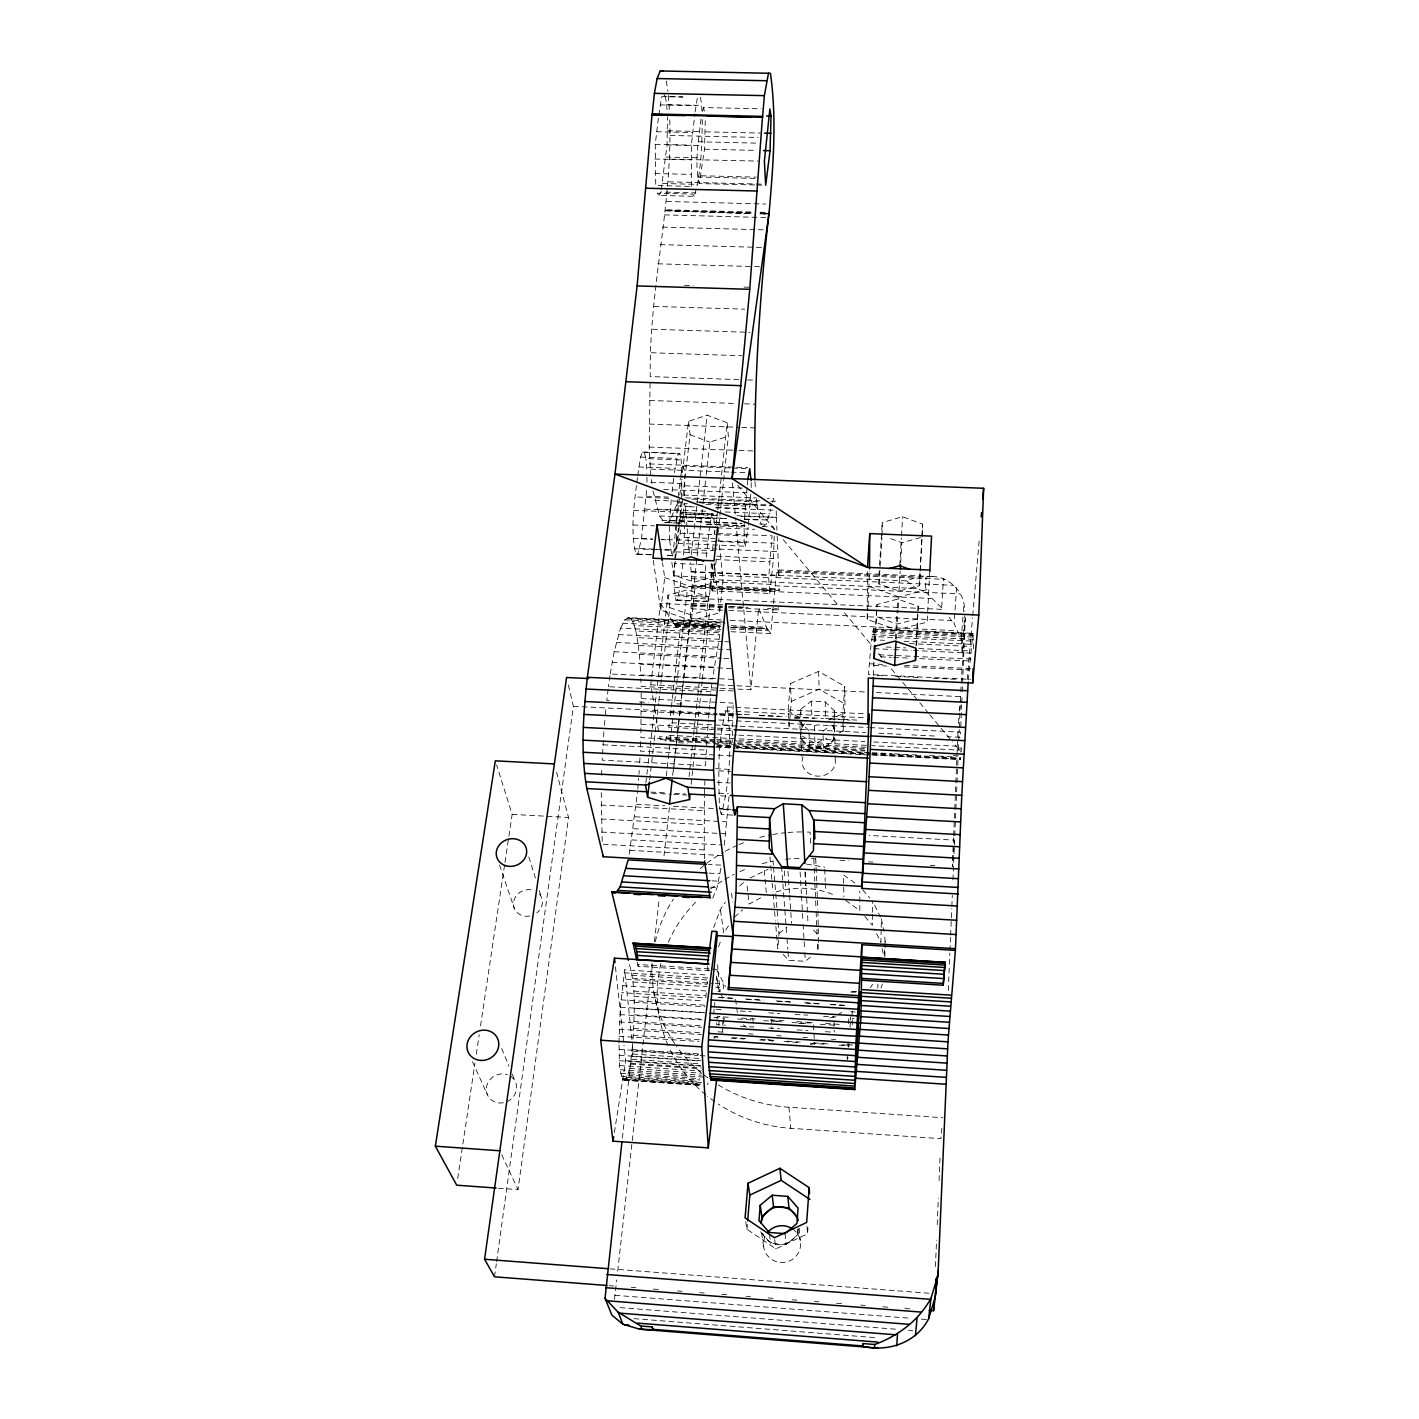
<?xml version="1.0" encoding="UTF-8"?>
<svg xmlns="http://www.w3.org/2000/svg" width="1419" height="1419" viewBox="0 0 1419 1419"><rect width="100%" height="100%" fill="white"/><g stroke="black" fill="none" stroke-linecap="round" stroke-linejoin="round"><path stroke-width="0.75" stroke-dasharray="5 3.75" d="M714.733 534.892L714.733 531.149M650.718 475.667L649.192 447.056L650.115 380.931M681.031 501.9C679.24 534.466 670.034 567.653 675.976 600.255L677.395 599.918L680.215 586.171L779.049 590.552L779.066 588.903L692.046 585.089L690.485 562.971M929.729 572.212L927.175 622.161L896.914 629.823L867.222 619.464L867.257 612.955M867.257 610.773L867.452 571.715M704.516 858.761L704.214 849.946L602.259 844.199L601.213 790.472M868.091 606.285L869.51 571.077M973.505 648.855L972.884 633.353L873.465 628.812L870.823 646.301L868.499 674.504L970.614 679.382M704.214 849.946L704.392 796.024M618.932 1043L620.369 1007.206L624.626 969.869L708.241 975.066M633.051 1038.992C634.24 1013.485 636.422 987.198 628.812 962.401M714.768 741.428L640.874 737.632L641.211 690.503M731.087 809.362L719.468 808.724C718.706 775.04 716.808 739.104 727.202 706.964L733.765 707.301M841.875 1044.756L848.438 1045.182L848.136 1047.098L848.048 1041.28M872.525 914.421L872.401 925.259L862.628 913.854M872.561 912.257L872.685 901.42M875.31 641.033L877.013 604.494L897.766 599.084L918.217 606.339L916.248 645.131M921.924 539.344L919.441 585.728L899.007 591.102L878.964 583.972L879.141 571.289M738.696 379.618L650.239 376.585C648.944 290.026 672.517 205.453 669.75 119.019M717.393 728.16L732.63 728.923L733.109 705.243M882.068 535.495L882.281 522.511L902.626 516.747L922.616 524.143L922.048 537.145L901.845 542.714L888.01 537.659M681.883 695.47L690.468 618.56L692.046 585.089M877.829 988.121L877.9 984.023M881.164 929.551L880.897 942.376L874.299 929.073M881.199 927.405L881.376 918.856L884.002 931.485M882.37 675.781L873.536 675.373L873.891 661.857M884.835 956.778L885.154 944.114M885.208 942.021L884.445 933.596M704.463 793.877L704.658 787.403M704.729 785.239L704.871 780.929M732.559 730.838L732.169 742.314L716.95 741.534M779.049 590.552L779.066 588.903M650.7 554.811L635.925 554.173C629.876 529.145 634.453 502.858 637.415 477.653M601.567 775.448L601.816 768.885M689.421 186.368L655.738 185.517L655.259 144.312L658.451 117.28M635.925 554.173L637.841 554.084L641.512 538.528L646.674 490.176M661.165 189.862L667.054 144.898L667.48 116.642M669.662 522.281L671.276 498.388L634.932 496.934M640.714 741.498L640.324 751.13L731.565 755.866M691.532 186.421L691.355 145.146L694.867 113.91M681.422 497.59L681.954 479.108M683.639 554.989L684.543 526.183M694.281 196.319L692.756 194.084L657.174 193.179L658.948 195.414L694.281 196.319C701.412 171.699 701.962 145.057 702.299 119.427M713.083 563.999L709.34 596.317L707.992 601.284L706.733 601.621L705.225 588.637L705.722 564.744L674.557 563.414M935.44 1266.599L936.558 1240.135M937.214 1224.703L938.331 1198.239M939.076 1180.59L940.087 1156.325M953.515 837.919L952.309 866.566L954.597 840.154L869.208 835.436M953.621 835.72L954.632 811.473M954.739 809.273L955.75 785.026M955.838 782.827L956.956 756.38M957.062 754.181L958.073 729.934M948.3 990.515L949.879 952.912M949.967 950.695L950.535 937.427M950.624 935.21L951.741 908.657M951.83 906.457L952.291 895.389M952.929 879.904L954.703 837.866M954.792 835.738L955.803 811.313M955.892 809.238L956.92 784.778M957.009 782.738L958.038 758.225M958.393 749.622L959.244 729.472M959.315 727.539L960.716 694.068M960.823 691.851L961.089 685.217M961.195 683.018L965.222 617.762M960.787 726.563L961.692 704.817M961.78 702.636L962.153 693.944M962.242 691.762L962.508 685.235M962.596 683.071L965.31 617.797M919.441 585.728L919.991 573.045M719.983 631.207L680.269 629.38L675.639 626.488L674.557 624.236L720.834 626.95M850.442 1020.296L850.62 1016.784M691.904 598.233L943.174 609.407L925.348 591.741L926.057 577.001C946.331 573.081 965.665 591.173 964.53 611.358M932.443 576.522L777.701 569.87L775.945 577.622L770.73 633.548L767.2 628.475L729.703 626.772M728.39 607.74L778.304 609.993L778.446 607.279M603.909 731.761L602.153 760.158L705.545 765.568L706.006 756.753M639.703 762.748L640.022 756.93M706.13 754.553L707.336 734.847M850.07 1027.409L850.353 1022.052M916.071 646.053L918.217 606.339M920.115 570.917L921.818 539.025M921.942 536.896L922.616 524.143M848.473 1023.702L848.793 1018.239L854.22 1018.576M884.321 955.022L884.693 948.566M884.817 946.42L885.314 937.799M748.256 525.367L751.094 490.389M711.274 563.308L710.884 588.176L712.32 590.907L769.772 593.444L768.69 577.604L772.025 535.779L716.453 533.473M769.772 593.444L773.497 558.589L774.348 532.356M895.424 638.869L897.11 610.135M897.251 607.917L897.766 599.084M899.735 565.72L901.367 538.032M901.491 535.903L902.626 516.747M896.169 639.33L898.067 610.099M898.192 607.917L898.83 596.973L928.877 589.116M899.007 591.102L900.178 571.307M900.693 562.509L901.845 542.714M677.856 499.506L675.941 524.25L676.508 539.805L678.459 543.424L745.472 546.226L744.088 542.626L744.23 520.897M744.354 518.857L747.121 487.16M941.702 606.942L943.422 578.775M754.624 184.949L699.265 183.583L704.516 149.19L705.314 118.948M684.579 495.71L684.827 474.762M731.867 627.446L767.2 628.475M700.986 119.072C698.84 140.321 694.086 162.493 699.265 183.583M874.601 641.92L877.013 604.494M879.549 564.922L882.281 522.511M878.964 583.972L881.926 537.695M867.222 619.464L867.949 608.485M638.958 774.277L639.206 770.446M839.055 732.931L843.063 731.157L842.797 713.739L844.748 686.282L818.568 671.418L790.33 683.656L788.024 711.025L789.07 728.444L789.585 722.2M745.72 1221.706L746.962 1229.297L775.874 1248.862L807.553 1233.785L808.156 1225.218M843.063 731.157L844.979 704.001L844.748 686.282M800.032 717.393L800.706 709.269L811.242 701.163L825.184 701.837L834.425 710.937L833.733 731.654M818.337 944.557L817.858 951.138L817.379 940.212M818.497 942.376L817.965 911.566M760.602 1231.834L770.677 1243.452L786.197 1244.605L797.957 1234.601L798.276 1230.238M800.245 732.098L800.582 738.465L809.646 747.547L823.499 748.256L833.911 740.168L834.354 734.12M834.514 732.098L834.656 721.632M848.793 1047.169L849.005 1044.207M962.49 652.03L961.195 639.526L954.065 623.367L956.619 587.75M968.379 679.896L972.884 633.353M707.655 730.572L708.436 719.894M714.112 1009.157L713.473 1017.441L724.382 1018.132M778.304 609.993L778.392 608.875L767.537 608.396M622.373 1138.073L632.821 1042.522M961.195 639.526L963.217 613.647M963.377 611.5L964.051 602.88M961.869 652.013L964.76 615.598M637.787 789.159L638.692 778.126M724.311 845.085L729.047 796.29L718.174 795.704M800.901 734.439L801.238 719.965M958.428 723.459L959.279 713.136M959.439 711.079L960.273 700.755M778.109 922.385L779.031 933.418L777.772 948.69L775.537 922.474M706.378 557.028L709.535 527.105M746.962 1229.297L747.494 1222.894M789.762 720.107L791.341 701.358L790.33 683.656M604.423 725.34L604.955 718.954M708.613 717.819L709.677 705.456M961.426 747.707L961.053 752.105L953.94 743.609M967.261 679.559L972.529 617.992M972.724 615.793L979.128 541.047M706.272 992.732L705.775 998L621.646 992.661M691.39 571.999L778.889 575.777L777.027 532.32M720.444 688.25L750.917 689.74L758.651 607.882L767.165 629.06M629.291 854.149L637.61 791.376M709.872 703.505L710.83 693.696M745.472 546.226L748.044 527.478M747.352 485.014L747.99 478.575M605.328 714.715L606.161 706.502M941.897 1128.229L940.832 1138.677L790.809 1128.3A144.827 135.142 -1.5 0 1 718.333 1104.106M653.237 560.381L660.811 610.152L691.355 620.44L719.628 612.795L723.034 580.14L718.741 538.333M712.32 590.907L716.719 556.177L773.497 558.589M712.444 550.714L713.154 544.222M689.084 776.583L689.563 772.202M689.794 770.02L690.734 761.258M690.982 759.076L693.323 737.171M693.572 734.971L697.563 697.758M697.811 695.558L708.4 597.009L687.364 589.79L667.994 595.217L656.926 689.155M716.152 524.959L717.553 511.904M717.783 509.723L721.295 477.103M721.526 474.922L727.149 422.702L707.123 415.182L688.517 421.319L682.362 473.414M691.159 784.281L695.363 744.94M695.594 742.758L698.166 718.723M698.396 716.542L699.567 705.615M699.798 703.434L702.139 681.581M702.37 679.399L709.837 609.461L708.4 597.009M671.861 562.403L673.617 575.05L694.228 582.145L713.331 576.77L714.963 561.392M718.954 524.054L728.355 436.183L727.149 422.702M672.677 775.342L673.653 766.544M673.901 764.344L674.876 755.529M675.125 753.329L676.118 744.532M676.349 742.332L679.062 718.12M679.311 715.921L683.231 680.712M683.479 678.513L690.592 614.711L709.837 609.461M694.228 582.145L696.924 558.075M697.155 555.893L700.578 525.261M700.826 523.079L702.777 505.572M703.026 503.373L705.952 477.121M706.201 474.939L709.855 442.107L728.355 436.183M614.462 1299.236L616.715 1279.92M617.691 1271.14L642.683 1047.027M642.931 1044.827L651.995 963.519M654.443 941.56L659.108 899.806M664.003 855.87L669.396 807.517M673.564 770.18L676.012 748.203M676.26 746.004L677.484 735.024M677.714 732.825L681.634 697.669M691.355 620.44L694.955 587.998L723.034 580.14M711.966 683.195L711.025 691.745L608.432 686.725L606.8 700.365L611.163 700.578M666.291 775.98L670.016 743.13M670.265 740.931L673.723 710.263M674.717 701.518L687.364 589.79M691.337 554.669L707.123 415.182M741.055 516.498L776.495 517.332L734.51 515.629M680.215 586.171L683.16 560.576M670.407 715.744L680.269 629.38M678.459 543.424L681.617 524.746M681.865 522.635L684.082 503.621L688.481 503.798M678.105 497.359L680.375 478.097M645.84 783.093L647.898 765.621M648.164 763.422L652.03 730.661M652.279 728.479L655.117 704.445M655.365 702.263L656.66 691.337M672.641 555.893L682.113 475.578M649.636 779.865L652.438 755.884M652.705 753.72L653.982 742.811M654.23 740.629L657.05 716.648M657.299 714.466L658.576 703.576M658.824 701.394L661.378 679.595M661.644 677.413L669.803 607.669L667.994 595.217M673.617 575.05L679.524 524.64M679.79 522.44L682.61 498.335M682.858 496.136L690.06 434.764L688.517 421.319M714.325 1007.401L714.945 1002.116M672.056 491.95L674.114 474.78M674.38 472.633L678.247 453.424L679.878 453.991L681.155 459.951L681.936 476.908M652.226 693.501L650.771 684.863L660.491 603.483L721.562 606.215M660.811 610.152L664.695 577.604L662.549 562.829M722.413 1032.021L724.293 1016.714M718.741 1025.121L719.805 1016.412M847.693 1058.982L847.941 1057.102M695.133 111.853L697.421 97.343M610.223 673.99L614.161 651.729L620.564 628.174L720.213 632.768L712.444 678.921L610.223 673.99L608.432 686.725M637.699 475.525L640.554 457.078L642.523 452.076L678.247 453.424M871.763 753.312L959.918 757.852L960.06 759.697L960.557 757.232M658.735 115.205L661.786 96.598L682.752 97.042M498.335 1188.217L518.041 1189.654L568.54 817.468L556.62 772.362M494.522 1276.798L496.313 1263.815M496.615 1261.651L573.382 706.325L568.043 683.674M709.855 524.941L712.107 513.82L713.331 513.98L714.75 527.425M716.755 515.505L685.803 514.263L716.826 514.92M457.698 1178.639L474.975 1063.026M476.287 1054.299L479.214 1034.664M480.527 1025.937L504.65 864.526M504.987 862.344L508.57 838.345M508.889 836.163L512.153 814.364L496.615 764.947M678.619 525.828L681.457 512.578L712.107 513.82M667.586 555.521L673.493 555.609L676.81 540L661.378 539.362M618.95 1045.129C620.085 1056.534 617.389 1070.334 623.899 1080.214L625.761 1079.114L628.777 1072.072L633.105 1051.16L624.626 969.869M614.374 1132.468L625.673 1060.667L624.023 1045.395M722.395 1024.926L723.796 1016.412M732.772 815.109L721.278 814.471C730.537 780.166 731.778 742.226 727.202 706.964M712.71 898.192L717.092 887.478L721.508 865.182L708.489 864.437M665.174 210.704L751.254 213.595L665.174 210.704L665.156 209.746L751.343 211.999M714.307 533.384L714.981 529.89M680.641 475.968L682.787 466.142L730.288 467.968M762.801 526.573L766.207 524.303L770.641 509.723M653.024 490.939L659.516 515.948L664.624 522.547L667.249 522.529L669.91 520.365L677.91 502.06M736.301 744.443L665.458 740.807L667.125 735.202L869.705 745.543M702.511 111.25L703.505 107.56L761.027 108.784M880.968 988.156L882.316 984.076M718.564 946.792L721.473 938.864M713.668 927.494L720.391 909.331L725.357 902.165M707.389 1084.613L708.116 1082.945M620.564 628.174L624.839 619.855L628.919 617.673L723.85 622.001M714.094 1038.353L714.91 1036.491L719.291 1036.775M772.255 502.308L773.905 498.619L767.289 498.371M658.948 195.414L660.757 191.991L695.913 192.878M870.415 987.642L872.596 984.272M728.497 925.88L723.672 932.922L720.391 909.331M734.545 917.064L742.634 909.845M739.831 885.846L746.447 879.957M783.199 954.49L788.627 960.291L805.283 961.302L811.579 956.211M779.031 933.418L786.871 927.139M822.967 731.353L830.505 725.499M801.558 726.386L805.016 723.708M837.476 1014.833L844.784 1010.736M760.69 897.784L749.108 904.08L746.944 884.339M750.012 878.042L768.193 869.244M828.572 719.965L842.797 713.739M802.019 735.982L814.967 743.503L827.011 738.217M791.341 701.358L819.171 689.244L844.979 704.001M718.901 720.001L811.899 724.683L814.293 725.943L816.865 724.932L867.718 727.486M691.443 571.609L906.581 580.885L916.887 576.948L926.057 577.001M810.355 1044.455L818.515 1043.107M829.743 1018.044L833.822 1016.873L834.266 1032.056M776.104 891.93C795.456 885.917 817.326 887.301 835.738 895.761M917.667 618.826L897.074 624.058L876.853 616.981M798.471 1023.436L813.389 1022.691M663.613 93.707L665.334 96.563L682.929 96.935M665.334 96.563L666.682 104.651L701.66 105.396L701.979 111.391M660.154 104.882L695.913 105.645M667.604 130.761L702.316 131.541M705.615 131.843L760.176 133.067M656.465 131.736L692.507 132.535M670.14 135.461L758.189 137.466M698.166 141.794L756.77 143.142M655.259 144.312L691.355 145.146M667.054 144.898L701.749 145.696M704.516 149.19L756.948 150.414M665.901 157.03L700.649 157.846M669.786 159.159L757.87 161.074M654.691 159.017L690.769 159.886M654.868 173.526L690.84 174.395M701.27 175.779L756.274 177.127M697.492 176.985L755.848 178.422M668.562 181.827L762.943 184.168M756.841 185.02L763.475 185.179M662.371 183.494L697.385 184.364M666.593 201.463L765.692 204.034M760.194 212.229L769.027 212.46M751.343 212.992L665.209 210.509L751.361 212.956M760.212 213.01L769.027 213.453L760.194 213.205M664.464 214.89L768.495 217.639M662.478 227.111L756.114 229.647M758.278 229.701L766.987 229.949M660.066 244.618L754.198 247.243M756.38 247.296L765.143 247.545M657.831 263.81L752.354 266.524M754.553 266.595L763.351 266.843M684.472 285.343L693.306 285.591M744.035 287.099L750.651 287.312M654.017 306.398L744.638 309.182M652.474 329.243L749.853 332.348M651.215 352.746L741.96 355.743M747.547 379.92L756.398 380.221M649.583 400.46L735.663 403.493M744.478 403.812L755.511 404.202M649.228 424.05L739.459 427.332M741.658 427.421L754.855 427.899M649.192 447.056L736.869 450.337M739.051 450.426L754.394 450.994M642.523 452.076L679.878 453.991M640.554 457.078L676.491 458.443M644.386 452.643L645.876 458.603L681.155 459.951M649.405 463.907L734.563 467.17M736.745 467.259L747.671 467.667M732.452 468.039L747.565 468.625M638.816 466.957L674.894 468.341M681.883 470.31L646.78 468.962L645.876 458.603M728.923 472.03L684.668 470.328L682.787 466.142M731.14 472.119L746.625 472.722M681.971 483.507L646.975 482.141L646.851 473.361M685.2 485.812L742.421 488.065M663.649 489.502L747.033 492.783M683.479 495.036L756.256 497.927M646.443 496.207L668.296 497.076M685.661 497.856L759.963 500.818M770.889 501.244L775.253 501.421L773.905 498.619M691.833 499.116L761.382 501.883M654.798 500.268L678.708 501.226M696.108 501.936L756.966 504.366L761.187 524.427M699.691 502.202L771.634 505.075M677.75 501.918L682.273 502.237M699.549 502.787L771.634 505.82M706.094 504.508L750.154 506.264M677.094 505.927L694.601 506.618M716.506 507.505L744.975 508.641M684.508 503.071L685.2 506.601L693.856 506.955M715.531 507.825L776.175 510.255L776.424 517.935M657.086 509.244L708.17 511.283M725.269 511.993L769.754 513.784M645.237 509.102L680.286 510.521M633.654 510.343L670.087 511.816M681.457 512.578L713.331 513.98M672.553 516.144L726.776 518.361M744.124 519.052L767.963 520.028M659.516 515.948L727.007 518.68M744.425 519.389L759.662 520.01M679.985 517.172L710.777 518.414M682.841 512.738L683.923 517.545L714.254 518.769M669.91 520.365L742.137 523.309M759.644 524.037L766.207 524.303M662.034 520.365L741.357 523.611M667.249 522.529L684.934 523.256M707.034 524.161L744.673 525.828M762.34 526.555L773.373 527.017L774.348 530.174M664.624 522.547L682.078 523.274M706.077 524.25L745.347 525.864M719.77 526.041L743.875 527.034M717.358 527.833L754.624 529.358M633.105 524.977L654.514 525.846M680.623 533.207L747.21 535.974M684.614 537.358L714.733 538.617M717.659 540.87L774.384 543.229M676.508 539.805L744.088 542.626M641.512 538.528L652.545 538.989M633.335 538.475L652.545 539.273M661.094 539.628L669.626 539.983L671.808 555.698M687.168 528.613L688.818 547.84L717.003 549.029M719.167 549.118L777.701 551.583M684.118 549.419L714.236 550.678M639.809 548.568L654.407 549.188M656.483 549.277L675.249 550.075M634.346 548.727L661.946 549.88M664.074 549.969L670.442 550.253M675.568 551.849L706.697 553.179M637.841 554.084L654.62 554.794M667.196 555.343L673.493 555.609M715.815 559.565L769.612 561.871M777.701 569.87L778.392 570.988L916.887 576.948M776.867 572.141L945.054 579.378M775.945 577.622L953.923 585.337M710.547 575.085L768.69 577.604M674.06 575.866L705.208 577.231M691.922 578.686L916.408 588.477L925.348 591.741M713.97 581.896L771.12 584.397M775.076 585.799L959.847 593.887M692.1 586.082L779.066 589.914M710.884 588.176L768.761 590.712M674.149 587.271L931.272 598.41M678.885 594.969L709.34 596.317M674.823 595.838L705.775 597.204M677.395 599.918L707.992 601.284M675.976 600.255L706.733 601.621M691.638 603.394L724.187 604.849M730.288 606.605L747.742 607.385M691.585 604.991L726.315 606.552M728.479 606.64L748.008 607.527M691.479 606.09L726.209 607.651M691.337 608.786L726.617 610.383M728.816 610.472L951.475 620.493L954.065 623.367M690.468 618.56L721.313 619.961M730.129 620.369L957.115 630.692M626.914 617.992L724.701 622.462M873.093 629.22L973.168 633.779M628.919 617.673L630.816 618.861L725.144 623.172M873.465 628.812L873.767 629.947L972.512 634.453M624.839 619.855L721.083 624.254M872.632 631.171L973.381 635.765M660.491 603.483L673.759 623.012L720.249 625.14M731.317 625.655L766.721 627.269M630.816 618.861L632.608 621.522L719.77 625.495M873.767 629.947L873.98 632.555L972.086 637.042M674.557 624.236L720.887 626.364M675.71 625.069L719.628 627.074M730.608 627.588L767.927 629.291M622.71 623.243L719.557 627.677M872.1 634.665L973.505 639.33M675.639 626.488L719.557 628.493M730.537 629.007L767.856 630.71M632.608 621.522L634.258 625.566L720.887 629.557M873.98 632.555L874.104 636.581L971.589 641.069M731.016 631.721L770.73 633.548M871.497 639.721L884.516 640.324M904.063 641.228L973.54 644.439M634.258 625.566L635.765 630.958L719.468 634.825M909.384 643.605L971.022 646.443M618.4 634.595L718.653 639.242M886.112 647.011L905.765 647.915M918.873 648.536L971.306 650.966M635.765 630.958L637.113 637.628L722.519 641.583M724.701 641.69L731.282 641.991M874.122 648.643L891.629 649.459M893.81 649.547L911.335 650.363M913.517 650.47L970.419 653.112M616.254 642.47L717.056 647.188M878.875 654.744L971.146 659.072M637.113 637.628L638.284 645.45L731.938 649.831M880.543 656.802L891.416 657.316M893.598 657.405L910.998 658.221M919.707 658.629L969.78 660.988M614.161 651.729L715.495 656.518M869.315 663.773L882.565 664.394M904.648 665.44L970.898 668.562M638.284 645.45L639.277 654.354L721.632 658.239M723.796 658.345L732.47 658.753M873.802 665.44L886.804 666.043M904.134 666.877L969.088 669.945M612.139 662.265L713.952 667.125M639.277 654.354L640.093 664.216L732.86 668.651M895.602 676.42L919.849 677.572M933.081 678.211L957.346 679.364M733.091 679.417L640.714 674.965L640.093 664.216M719.327 684.898L734.811 685.661M737.029 685.767L865.43 691.993M876.499 692.543L960.61 696.623M650.771 684.863L718.262 688.144M733.197 690.947L641.14 686.459L640.856 678.796M641.37 698.591L733.144 703.114M639.632 701.997L648.377 702.423M676.845 703.824L683.408 704.161M735.947 707.407L864.898 713.792M724.878 710.83L733.712 711.256M735.929 711.38L866.264 717.854M728.905 713.704L733.304 713.934M735.503 714.041L750.882 714.804M759.662 715.247L786.02 716.56M794.8 717.003L823.357 718.422M825.556 718.528L858.513 720.178M573.382 706.325L717.163 713.491M719.38 713.615L743.698 714.821M759.183 715.602L779.102 716.595M794.587 717.358L814.488 718.351M829.973 719.131L849.875 720.125M670.85 712.09L717.216 714.413M719.433 714.52L734.882 715.282M794.498 718.262L801.114 718.599L788.024 711.025M641.406 711.238L732.949 715.815M869.936 727.592L960.557 732.133L960.361 737.33L947.147 736.674M722.36 724.807L732.115 725.304M737.791 726.102L669.466 722.661L668.721 727.326L715.087 729.685M739.991 726.209L865.608 732.559M878.822 733.215L900.87 734.332M911.885 734.882L936.132 736.106M641.228 724.293L715.211 728.036M717.304 729.792L732.754 730.572M716.63 733.995L736.55 735.024M738.749 735.131L864.916 741.552M873.767 741.995L960.078 746.376L959.989 750.137L871.905 745.649M714.573 739.512L659.569 736.692L660.775 741.835M716.772 739.618L736.585 740.629M738.785 740.753L866.424 747.281M666.291 738.306L714.857 740.789M717.074 740.895L734.74 741.8M736.94 741.924L864.987 748.469M660.137 739.601L715.407 742.421M717.624 742.545L735.308 743.45M737.508 743.556L865.732 750.137M738.519 744.549L864.703 751.023M953.266 755.564L959.9 755.901M678.424 742.74L687.239 743.184M715.885 744.656L870.184 752.584M872.383 752.691L892.232 753.72M894.431 753.826L920.878 755.192M929.693 755.635L956.14 757.001M717.517 745.383L869.563 753.205M716.826 746.234L734.545 747.139M736.745 747.245L869.581 754.092M871.798 754.198L960.361 758.757M716.843 746.607L734.528 747.511M736.745 747.636L864.934 754.234M873.767 754.677L959.971 759.112M715.815 747.121L783.607 750.491M785.824 750.598L869.847 755.05M871.905 755.032L960.184 759.573M602.986 744.798L706.36 750.137M715.637 768.672L730.838 769.47M718.848 770.783L730.625 771.404M716.967 782.295L730.005 782.986M718.599 793.15L728.355 793.682M650.682 792.086L665.919 792.902M674.628 793.363L685.519 793.948M651.693 793.186L671.453 794.25M673.653 794.374L686.831 795.083M636.368 804.289L664.731 805.832M673.457 806.311L717.092 808.688M719.273 808.812L728 809.273M723.637 809.539L730.271 809.912M601.106 805.052L704.072 810.657M634.985 816.776L720.284 821.459M722.466 821.583L726.847 821.814M601.248 818.976L703.93 824.634M512.153 814.364L568.54 817.468M633.459 828.678L725.606 833.804M601.638 832.066L703.984 837.778M631.81 839.906L722.111 844.979M811.331 858.601L815.73 858.85M839.959 860.233L848.775 860.73M868.605 861.847L873.004 862.096M930.279 865.324L934.695 865.572M630.036 850.336L722.927 855.586M709.145 873.128L720.054 873.767M711.983 880.844L718.582 881.234M710.458 887.106L717.092 887.478M709.216 968.929L638.071 964.512L638.142 966.321L713.562 970.986M711.38 969.053L717.854 969.461L720.196 991.721L715.85 991.455M624.147 972.778L707.85 977.993L707.123 984.289L623.26 979.039M631.916 975.225L708.365 980.015M856.544 991.42L851.311 991.881M632.537 978.276L713.136 983.332M715.3 983.473L719.664 983.739M850.886 992.041L856.633 992.218M633.051 981.983L706.928 986.613M715.619 987.163L719.965 987.429M622.409 985.691L706.431 990.994M633.814 991.101L705.208 995.624M719.451 997.309L734.74 998.284M745.667 998.976L763.156 1000.076M776.264 1000.909L791.571 1001.885M804.679 1002.701L819.969 1003.676M830.895 1004.368L846.203 1005.326M718.032 997.522L733.446 998.497M746.66 999.331L762.074 1000.306M777.488 1001.282L790.685 1002.116M806.098 1003.091L819.313 1003.925M830.31 1004.617L845.724 1005.592M634.045 996.44L703.15 1000.821M850.85 1011.747L855.231 1012.013M620.954 999.863L705.19 1005.22M634.187 1002.204L704.924 1006.727M716.293 1009.299L722.839 1009.725M740.204 1011.02L751.183 1011.712M768.743 1012.829L779.705 1013.538M795.066 1014.514L807.801 1015.135M823.588 1016.341L836.11 1016.944M620.369 1007.206L704.64 1012.598M634.204 1008.359L704.587 1012.864M728.284 1017.246L717.234 1016.536L716.613 1024.678L725.322 1025.227M741.552 1018.097L757.019 1019.09M770.286 1019.942L785.754 1020.935M796.822 1021.645L812.289 1022.638M825.556 1023.489L841.024 1024.483M737.472 1018.984L752.726 1019.959M763.635 1020.669L778.907 1021.645M791.997 1022.478L807.251 1023.471M820.342 1024.305L835.614 1025.281M634.133 1014.833L702.245 1019.214M619.872 1014.603L702.015 1019.889M740.558 1026.221L753.613 1027.054M768.85 1028.048L779.74 1028.74M797.141 1029.875L808.032 1030.566M825.45 1031.702L834.141 1032.269M633.956 1021.538L700.294 1025.831M619.464 1021.964L701.625 1027.285M717.979 1031.808L726.705 1032.376M748.522 1033.795L752.886 1034.079M776.885 1035.639L781.248 1035.923M803.065 1037.342L807.429 1037.626M831.428 1039.169L835.791 1039.453M633.672 1028.438L699.993 1032.748M619.181 1029.218L701.305 1034.557M847.48 1044.686L852.908 1045.04M732.417 1037.626L745.56 1038.477M760.886 1039.471L774.011 1040.34M787.155 1041.191L800.281 1042.043M813.424 1042.894L828.749 1043.887M713.473 1036.97L717.872 1037.254M731.104 1038.123L744.336 1038.992M759.768 1039.985L773 1040.854M784.033 1041.564L799.465 1042.575M810.497 1043.302L828.146 1044.437M839.161 1045.164L847.994 1045.732M633.282 1035.462L699.62 1039.79M619.003 1036.26L698.911 1041.475M632.253 1049.546L702.582 1054.193M618.986 1049.386L698.609 1054.636M633.105 1051.16L697.9 1055.452M700.064 1055.594L706.538 1056.02M632.661 1054.033L699.691 1058.468M619.127 1055.31L700.844 1060.72M631.615 1056.481L699.815 1061.004M631.739 1059.337L701.092 1063.948M625.673 1060.667L700.436 1065.634M619.411 1060.72L700.951 1066.148M630.887 1063.257L701.394 1067.957M630.763 1064.144L700.294 1068.773M619.784 1065.563L701.146 1071.008M629.77 1068.401L701.678 1073.207M620.263 1069.784L701.429 1075.23M628.777 1072.072L707.442 1077.358M620.83 1073.332L699.602 1078.617M627.766 1075.105L700.099 1079.965M621.487 1076.17L700.046 1081.455M626.755 1077.464L701.518 1082.502M622.214 1078.263L700.543 1083.548M625.761 1079.114L700.773 1084.169M623.03 1079.611L701.11 1084.879M624.803 1080.036L700.241 1085.127M623.899 1080.214L699.567 1085.304M718.209 1084.879A148.552 137.838 -1.9 0 0 788.946 1107.246L942.979 1117.764M609.975 1268.834L929.002 1293.223M609.248 1285.667L613.664 1286.004M631.313 1287.37L635.73 1287.707M653.379 1289.073L659.995 1289.587M677.643 1290.953L682.06 1291.29M699.709 1292.656L704.126 1292.993M721.774 1294.359L728.39 1294.873M746.039 1296.221L750.456 1296.576M768.105 1297.942L774.721 1298.438M792.37 1299.804L796.786 1300.141M814.435 1301.507L818.852 1301.862M836.5 1303.21L843.117 1303.724M860.765 1305.09L865.182 1305.427M882.831 1306.793L889.447 1307.307M904.896 1308.495L911.512 1309.01M614.995 1295.299L910.324 1318.251M921.357 1319.102L927.973 1319.617M620.032 1307.626L897.269 1329.319M908.266 1330.188L912.665 1330.525M633.974 1318.641L876.907 1337.762M806.506 864.1L824.705 867.151M781.621 1021.857L771.156 1019.977L772.025 1028.615M669.803 607.669L690.592 614.711M664.695 577.604L694.955 587.998M869.421 586.526L898.83 596.973M690.06 434.764L709.855 442.107M767.679 1039.116L773.302 1041.564M854.912 883.008L843.489 874.867L843.862 896.932M845.671 900.409L859.825 910.59L859.808 890.884M743.343 1024.873L746.554 1027.303M906.581 580.885L916.408 588.477M831.765 725.056L834.798 728.053M808.919 730.643L799.713 721.455L800.139 729.969M813.53 930.084L818.976 935.813M862.663 889.819L869.829 898.103M737.774 485.351L774.739 529.518M783.27 539.717L838.735 605.984M844.429 612.777L871.443 645.06M878.556 653.556L884.25 660.367M891.363 668.863L901.313 680.748M902.732 682.45L907.007 687.541M908.426 689.244L918.377 701.146M919.814 702.831L928.345 713.03M929.764 714.733L939.715 726.634M941.134 728.319L952.521 741.924M716.737 969.745L725.517 986.79M949.098 617.336L951.475 620.493M874.618 905.304L880.401 916.922M501.723 1154.764L518.041 1189.654M472.474 1061.66L487.409 1094.794M716.648 977.922L718.369 988.334L722.768 998.089M673.759 623.012L674.522 624.821M501.687 1048.464L508.978 1066.237M512.224 1074.13L515.469 1082.041M499.488 864.934L514.476 908.834M720.072 810.639L721.278 814.471M528.808 856.899L535.389 877.989M539.326 890.653L541.295 896.985M703.505 107.56L704.356 111.108M637.166 962.135L638.142 966.321M653.857 992.094L659.037 1015.401M882.175 948.584L883.877 956.849M652.598 695.647L654.425 706.449M654.798 708.613L658.824 732.381M716.506 976.024L718.369 988.334M666.345 81.06L667.888 91.348M722.998 983.669L724.187 991.757M651.286 479.498L651.835 483.329M761.648 1233.182L763.706 1247.461M700.525 97.308L701.66 105.396M735.574 999.278L737.366 1012.456M769.47 1234.299L770.677 1243.452M774.703 1239.603L775.874 1248.862M731.548 893.19L732.647 901.881M752.726 1018.168L753.755 1026.859M778.392 570.988L778.889 575.777M711.948 564.123L713.331 576.77M784.973 1233.625L786.197 1244.605M688.818 547.84L689.528 554.332M615.438 966.889L623.775 1043.213M714.254 562.988L719.628 612.795M756.398 498.743L756.966 504.366M797.443 1229.031L797.957 1234.601M764.256 870.344L766.295 892.604M732.47 482.957L735.805 520.347M736 522.547L750.917 689.74M788.946 1107.246L790.809 1128.3M799.181 1228.269L800.281 1240.632M685.891 513.66L686.991 526.484M769.949 856.916L770.499 863.479M770.694 865.661L772.929 891.877M773.107 894.059L775.342 920.292M773.018 860.659L773.373 865.076M773.568 867.275L775.572 891.522M775.75 893.739L777.931 920.186M685.2 506.601L685.803 514.263M806.968 1226.229L807.553 1233.785M781.603 866.583L784.707 907.983M784.867 910.164L786.836 936.309M786.995 938.491L787.811 949.382M787.971 951.564L788.627 960.291M784.405 870.947L784.991 879.071M785.15 881.11L785.736 889.234M754.979 481.626L755.529 489.289M668.349 95.57L669.449 110.682M683.923 517.545L684.384 524.019M787.953 871.177L789.461 892.923M789.62 895.105L791.571 923.361M666.682 104.651L667.214 112.651M707.691 965.771L708.01 971.341M800.121 871.976L801.38 893.757M801.504 895.939L803.012 922.084M803.136 924.266L804.662 950.411M804.786 952.592L805.283 961.302M805.318 872.171L805.673 878.698M805.779 880.862L807.961 922.173M813.513 1024.855L814.524 1044.26M804.928 871.905L805.797 888.188M800.919 736.727L801.895 756.221M800.706 709.269L801.132 717.819M810.604 843.188L810.089 832.173A148.552 137.838 -1.9 0 0 805.708 831.995M813.814 859.4L814.772 881.234M814.878 883.416L816.031 909.632M816.12 911.814L817.291 938.03M815.712 858.69L816.652 880.72M816.741 882.92L817.858 909.366M809.007 732.754L809.646 747.547M811.242 701.163L811.952 718.369M814.293 725.943L814.63 734.723M814.719 736.922L814.967 743.503M847.249 1059.638L847.178 1055.842M776.495 517.332L776.938 530.174M818.568 671.418L819.171 689.244M824.776 869.191L825.184 881.376M825.255 883.416L825.539 891.558M823.091 735.574L823.499 748.256M717.695 964.618L717.854 969.461M825.184 701.837L825.698 719.061M834.833 738.448L835.259 757.941M833.769 733.783L833.911 740.168M834.425 710.937L834.62 719.486M751.148 482.584L751.219 488.402M874.104 636.581L874.157 641.973M852.145 1011.037L852.287 1026.363M669.502 526.467L669.626 539.983M510.734 1076.365A15.414 14.261 -29.8 0 1 516.463 1089.455A15.414 14.261 -29.8 0 1 507.186 1101.534M503.337 1102.74A15.414 14.261 -29.8 0 1 486.451 1087.433A15.414 14.261 -29.8 0 1 507.328 1074.68M539.397 894.112A14.669 13.179 -19.4 0 1 536.754 912.967M529.801 916.035A14.669 13.179 -19.4 0 1 513.518 902.112A14.669 13.179 -19.4 0 1 533.455 890.298M714.679 1101.623A144.827 135.142 -1.5 0 1 707.584 1096.284M705.864 1094.9A144.827 135.142 -1.5 0 1 669.928 1049.333M668.154 1045.519A144.827 135.142 -1.5 0 1 661.094 962.969M668.26 942.234A144.827 135.142 -1.5 0 1 697.917 899.948M710.688 888.968A144.827 135.142 -1.5 0 1 722.945 880.56M724.79 879.461A144.827 135.142 -1.5 0 1 734.173 874.352M739.938 871.638A144.827 135.142 -1.5 0 1 745.826 869.155M762.198 863.71A144.827 135.142 -1.5 0 1 772.663 861.28M785.399 859.311A144.827 135.142 -1.5 0 1 802.728 858.353M792.458 1228.889A18.607 18.412 0.6 0 1 797.691 1254.041A18.607 18.412 0.6 0 1 772.415 1259.895A18.607 18.412 0.6 0 1 765.817 1235.062M835.064 758.456A16.656 14.687 -1.9 0 1 817.61 776.14A16.656 14.687 -1.9 0 1 802.977 756.806M807.801 750.474A16.656 14.687 -1.9 0 1 831.232 751.68M798.737 1228.623A19.121 18.837 -1.6 0 1 762.606 1233.767M833.875 737.969A17.063 14.935 -2.1 0 1 816.564 748.239A17.063 14.935 -2.1 0 1 800.955 736.284M801.593 728.568A17.063 14.935 -2.1 0 1 803.562 725.074M832.988 726.546A17.063 14.935 -2.1 0 1 834.727 734.12M707.567 1077.695A148.552 137.838 -1.9 0 1 702.476 1073.757M700.826 1072.392A148.552 137.838 -1.9 0 1 676.065 1045.537M674.805 1043.71A148.552 137.838 -1.9 0 1 652.261 962.508M655.276 941.719A148.552 137.838 -1.9 0 1 673.44 899.043M700.241 868.552A148.552 137.838 -1.9 0 1 705.243 864.49M706.946 863.178A148.552 137.838 -1.9 0 1 723.3 852.393M725.215 851.311A148.552 137.838 -1.9 0 1 736.94 845.493M738.927 844.624A148.552 137.838 -1.9 0 1 745.028 842.177M759.75 837.423A148.552 137.838 -1.9 0 1 770.482 834.922M772.628 834.514A148.552 137.838 -1.9 0 1 785.736 832.687M787.953 832.492A148.552 137.838 -1.9 0 1 803.491 831.942M768.938 214.056L760.087 213.826L768.938 214.056"/><path stroke-width="1.5" d="M968.219 682.06L961.78 795.296L955.395 950.375L861.794 944.735L855.905 1042.965L854.699 1089.721L860.89 1018.718L861.847 957.098L945.196 962.366L943.192 985.229L861.759 980.192M861.776 957.275L861.794 944.735M814.134 821.229L813.424 850.655L799.873 867.612L781.603 866.583L769.204 848.19L769.559 818.781L774.579 808.759L783.288 803.793L801.77 804.786L809.114 810.621L814.134 821.229L814.878 838.86M935.706 1291.379L935.227 1297.037L928.682 1318.623C916.514 1342.676 888.259 1352.183 862.983 1346.4L863 1343.562L874.689 1344.503C898.067 1335.971 918.767 1320.504 930.97 1298.314L937.711 1276.089L938.207 1270.271L947.963 1041.848L955.395 950.375M858.442 997.663L728.337 989.486L736.018 893.136L737.472 806.737L774.579 808.759M685.288 115.631L652.172 114.921L654.39 93.352L657.157 78.542L660.225 70.95L770.446 73.309C776.991 119.622 773.107 167.034 769.027 213.453L732.08 478.558L867.47 567.369L929.835 570.048M978.808 615.048L725.783 603.731L737.401 717.375L867.967 723.903L868.251 678.051L972.671 683.053L978.808 615.048L983.651 488.278L614.977 474.07L587.377 677.306C583.262 714.112 580.442 751.822 586.81 788.538L603.288 856.721L704.693 862.486L710.05 897.996M869.528 568.877L869.758 533.579L931.574 536.134L929.764 571.449M854.841 1089.544L711.167 1080.09C704.941 1052.153 710.316 1022.088 711.611 993.566L717.216 935.635L716.63 931.52L711.859 931.236L707.584 963.909L614.498 958.162L600.698 1040.233L613.008 1141.178L708.294 1147.882L716.56 1080.107M874.193 658.54L874.317 646.319L895.283 641.086L915.964 648.252L915.432 660.474L894.626 665.529L874.193 658.54L875.026 645.414M728.337 989.486L733.251 936.611L714.999 795.42L713.58 770.251L715.495 707.992L725.783 603.731M958.18 893.97L861.776 888.418L869.262 714.005L867.967 723.903M874.618 1347.323L874.689 1344.503M862.983 1346.4L863 1343.562M973.115 668.668L972.671 683.053M861.776 888.418L868.463 790.33L873.465 677.537M929.161 1310.376L933.578 1310.713L933.862 1304.096M935.6 1293.738L936.238 1278.342M768.513 73.079L764.362 95.641L762.553 117.316L652.048 114.442L637.096 285.928L614.977 474.07L867.47 567.369L869.758 533.579M877.705 1348.05L639.508 1329.177L622.888 1324.193L611.926 1315.165L605.044 1298.332L621.877 1142.472M915.432 660.474L916.018 649.512M770.056 150.716L771.014 116.074L769.861 108.979L764.38 161.234L765.692 185.233L770.056 150.716L763.493 150.556M894.626 665.529L896.045 641.512M900.302 569.108L900.551 564.709M896.755 1345.833L897.5 1334.126M943.192 985.229L945.16 962.171M732.08 478.558L749.729 289.299L762.482 116.837M809.149 1187.632L806.684 1222.433L774.472 1237.74L745.081 1217.91L748.026 1183.251L779.882 1168.28L809.149 1187.632L809.575 1193.556M760.247 1205.263L758.988 1220.677L769.222 1232.455L784.973 1233.625L796.946 1223.48L798.063 1208.03L787.793 1196.377L772.167 1195.241L760.247 1205.263L761.843 1216.633L761.311 1223.143M747.671 1220.748L749.835 1195.1L748.026 1183.251M981.203 516.853L981.576 512.454M982.693 499.275L983.651 488.278M915.415 1335.687L917.046 1318.269M717.606 527.336L714.023 560.824L652.9 558.217L657.015 524.835L717.606 527.336L718.049 531.735M689.528 799.571L687.913 787.545L666.043 778.18L645.574 785.275L647.596 797.301L669.484 803.952L689.528 799.571L689.989 795.208M669.484 803.952L672.18 779.74M928.682 1318.623L930.97 1298.314M647.596 797.301L649.388 782.046M935.742 1284.993L936.487 1278.661M935.955 1289.268L938.207 1270.271M933.578 1310.713L937.711 1276.089M708.294 1147.882L701.731 1046.867L716.63 931.52M607.048 1285.49L494.522 1276.798L484.571 1259.256L566.571 677.484L588.708 678.566M496.136 1188.058L456.723 1185.184L435.349 1146.18L495.32 760.832L554.386 763.936M613.008 1141.178L613.7 1136.814M737.401 717.375C733.552 749.569 729.206 783.093 734.687 815.216L737.472 806.737M747.99 478.575L749.711 468.713L751.13 480.651M709.855 897.624L611.784 891.877L614.001 893.136L616.006 892.516L620.121 886.875L628.174 859.861L706.325 864.313M761.843 1216.633L773.568 1206.735L788.946 1207.853L797.62 1217.715M636.688 960.042L633.105 943.156L710.866 948.123M749.835 1195.1L781.177 1180.342L809.983 1199.463M681.475 559.618L691.088 556.851L703.593 561.214M889.429 568.505L899.735 565.72L909.863 569.374M711.167 1080.09L712.373 1079.079L718.954 1079.522M639.508 1329.177L653.201 1329.798L652.19 1326.907L640.749 1326.002L618.134 1312.203L605.044 1298.332M657.157 78.542L766.402 80.723M654.39 93.352L764.362 95.641M766.632 115.986L771.014 116.074M652.226 113.981L762.606 116.376M707.354 116.11L751.52 117.085M764.539 133.173L771.085 133.315M646.23 188.23L757.391 191.033M637.096 285.928L749.729 289.299M626.63 381.746L741.25 385.684M873.199 686.175L967.634 690.734M587.377 677.306L717.553 683.621M872.791 697.758L966.889 702.352M585.976 689.013L716.453 695.416M872.313 709.997L966.126 714.626M584.823 701.5L715.495 707.992M871.798 722.75L965.363 727.433M583.954 714.413L714.697 720.994M871.213 735.929L964.601 740.665M734.102 729.668L869.12 736.496M583.404 727.415L714.112 734.066M870.574 749.409L963.856 754.181M583.191 740.15L713.722 746.873M733.783 751.254L868.233 758.189M869.9 763.05L963.129 767.874M583.298 752.265L713.544 759.041M869.191 776.725L962.437 781.621M583.723 763.422L713.58 770.251M732.506 774.614L866.991 781.709M584.486 773.355L713.846 780.202M868.463 790.33L961.78 795.296M585.515 781.78L646.443 785.044M686.973 787.208L714.325 788.662M730.413 795.438L865.661 802.711M586.81 788.538L646.55 791.749M688.676 794.019L714.999 795.42M867.701 803.739L961.142 808.777M809.114 810.621L864.739 813.637M866.938 816.83L960.557 821.92M732.47 810.036L736.904 810.267M737.667 815.801L770.251 817.592M813.459 819.951L864.473 822.736M866.14 829.476L960.024 834.638M737.756 827.224L769.524 828.98M813.938 831.445L864.082 834.212M865.359 841.556L959.563 846.788M737.685 839.392L769.364 841.165M813.637 843.631L863.621 846.416M864.579 852.961L959.138 858.264M737.472 852.198L773.089 854.203M809.202 856.242L863.107 859.275M863.816 863.568L958.783 868.942M737.135 865.501L862.521 872.65M863.071 873.253L958.499 878.698M626.24 868.375L706.964 873.004M862.362 881.944L958.286 887.443M736.638 879.177L861.865 886.396M624.236 875.771L709.802 880.72M622.196 881.962L708.258 886.964M736.018 893.136L957.541 906.049M620.121 886.875L711.256 892.196M618.045 890.405L709.766 895.779M612.068 892.249L629.486 893.26M635.783 893.668L653.432 894.679M659.959 895.052L677.555 896.116M683.923 896.453L701.731 897.535M633.921 894.307L640.554 894.697M658.256 895.744L664.89 896.116M682.592 897.163L689.226 897.553M735.273 907.22L956.814 920.275M734.421 921.303L956.122 934.536M733.428 935.281L955.466 948.672M717.216 935.635L733.251 936.611M732.346 949.009L861.085 956.867M632.785 943.316L710.245 947.857M861.989 957.328L945.036 962.384M633.974 943.422L634.807 944.433L709.269 948.974M862.096 958.304L944.877 963.359M634.807 944.433L635.552 946.171L709.784 950.712M862.149 960.007L944.682 965.062M635.552 946.171L636.226 948.601L710.245 953.125M862.167 962.419L944.451 967.456M636.226 948.601L636.829 951.688L708.471 956.069M862.149 965.505L944.203 970.543M636.829 951.688L637.326 955.395L708.808 959.794M862.078 969.212L943.919 974.25M731.175 962.384L860.251 970.33M709.057 964.086L637.752 959.687L637.326 955.395M861.972 973.523L943.617 978.56M861.812 978.383L943.298 983.42M729.916 975.243L859.417 983.296M861.741 989.593L951.032 995.162M861.723 992.644L950.748 998.213M728.568 987.5L858.584 995.659M861.652 996.333L950.446 1001.903M861.546 1000.626L950.127 1006.213M711.611 993.566L858.123 1002.807M861.386 1005.486L949.79 1011.091M711.025 999.952L857.732 1009.246M861.209 1010.86L949.435 1016.465M710.493 1006.55L857.342 1015.898M860.978 1016.66L949.08 1022.283M710.014 1013.272L856.952 1022.691M858.53 1022.727L948.708 1028.509M858.247 1029.254L948.335 1035.036M709.589 1020.048L856.597 1029.502M859.506 1036.136L947.963 1041.848M709.234 1026.788L856.242 1036.296M856.952 1042.947L947.59 1048.854M708.932 1033.422L855.905 1042.965M708.72 1039.861L855.604 1049.439M858.797 1050.184L947.218 1055.967M708.578 1046.034L855.338 1055.647M600.698 1040.233L701.731 1046.867M856.189 1057.19L946.881 1063.133M708.524 1051.869L855.089 1061.518M856.437 1064.339L946.544 1070.281M708.524 1057.297L854.894 1066.964M856.029 1071.363L946.225 1077.358M708.613 1062.246L854.717 1071.948M708.791 1066.68L854.593 1076.382M855.604 1078.227L945.923 1084.258M709.021 1070.529L854.504 1080.249M709.323 1073.775L854.469 1083.495M709.695 1076.382L854.451 1086.085M710.139 1078.298L854.504 1087.983M734.315 1080.551L740.895 1080.994M756.256 1082.023L760.655 1082.325M776.016 1083.353L782.596 1083.797M797.975 1084.825L804.555 1085.269M819.916 1086.298L824.315 1086.599M839.676 1087.628L846.256 1088.071M710.617 1079.54L854.575 1089.207M435.349 1146.18L499.86 1150.774M484.571 1259.256L607.775 1268.675M606.853 1274.51L930.225 1299.325M605.611 1287.672L921.144 1312.078M607.474 1300.797L909.1 1324.317M619.979 1313.16L895.549 1334.782M637.237 1323.111L877.882 1342.108M624.573 1324.814L628.972 1325.151M660.225 70.95L663.294 71.198M652.19 1326.907L652.598 1329.319L862.947 1345.957M618.134 1312.203L622.888 1324.193M640.749 1326.002L641.814 1328.894M611.784 891.877L628.298 960.273M657.015 524.835L662.247 560.718M772.167 1195.241L773.568 1206.735M603.128 855.196L603.288 856.721M614.498 958.162L614.977 962.525M779.882 1168.28L781.177 1180.342M787.793 1196.377L788.946 1207.853M769.559 818.781L772.468 854.061M783.288 803.793L787.651 866.832M704.604 860.961L704.693 862.486M801.77 804.786L804.857 863.479M754.837 479.711C753.915 390.509 759.023 301.112 769.027 212.46M767.644 1232.419A18.607 18.412 0.6 0 1 792.458 1228.889M761.01 1222.557A19.121 18.837 -1.6 0 1 798.241 1220.5M856.171 1056.446L856.278 1060.862L860.091 991.65L856.171 1056.446M505.607 865.679A15.396 13.658 -18.7 0 0 526.555 849.75A15.396 13.658 -18.7 0 0 502.184 842.194A15.396 13.658 -18.7 0 0 505.607 865.679M480.686 1060.436A16.212 14.846 -27.9 0 0 497.626 1038.602A16.212 14.846 -27.9 0 0 470.31 1036.881A16.212 14.846 -27.9 0 0 480.686 1060.436"/></g></svg>
